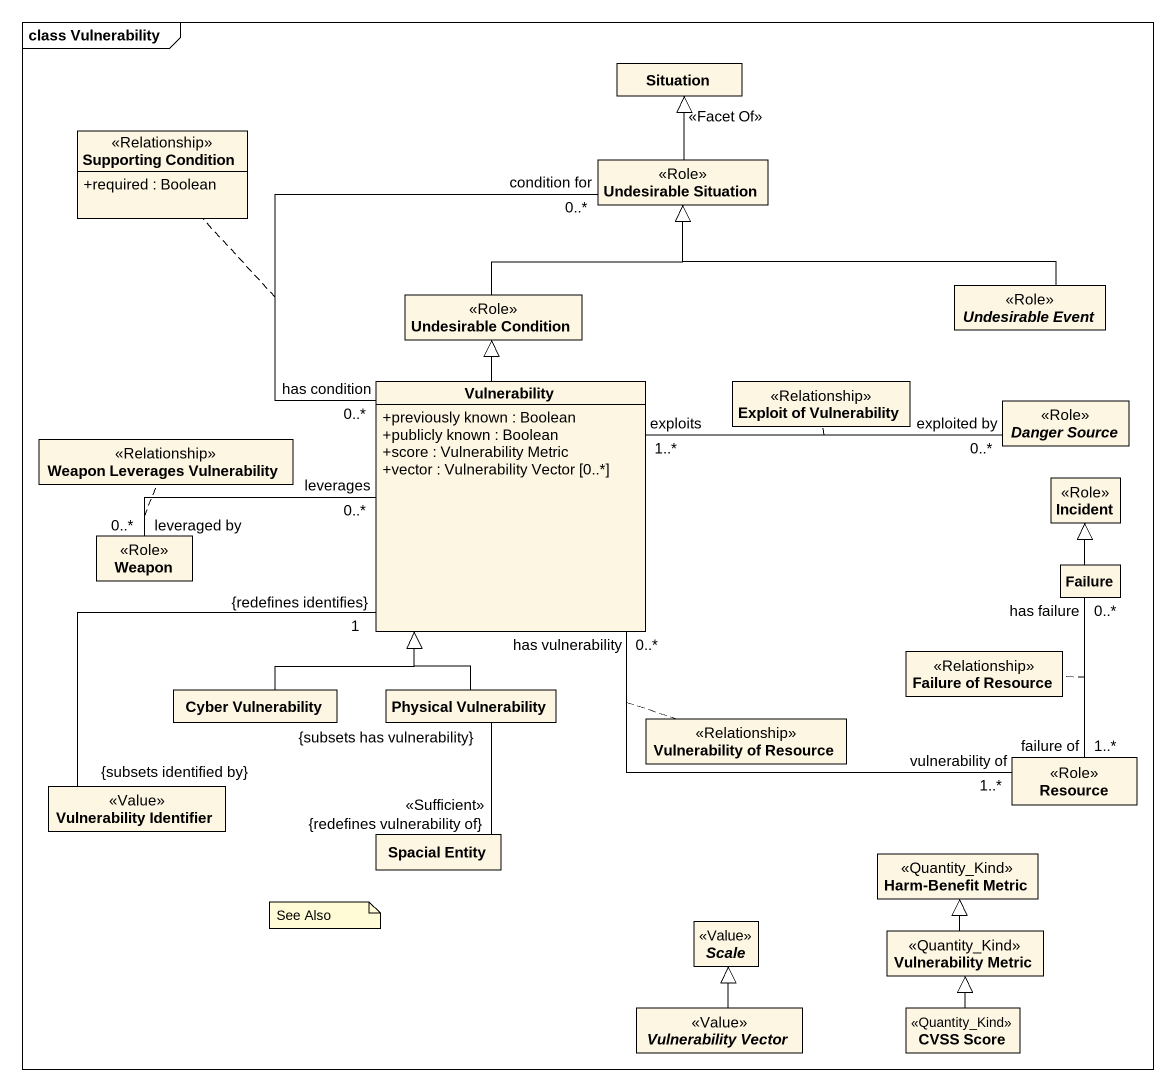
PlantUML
@startuml
mainframe class Vulnerability
hide circle
hide empty members
skinparam classAttributeIconSize 0
class Situation
class "Supporting Condition" as Supporting_Condition <<Relationship>> {
  +required : Boolean
}
class "Undesirable Situation" as Undesirable_Situation <<Role>>
class "Undesirable Condition" as Undesirable_Condition <<Role>>
abstract class "Undesirable Event" as Undesirable_Event <<Role>>
class Vulnerability {
  +previously known : Boolean
  +publicly known : Boolean
  +score : Vulnerability Metric
  +vector : Vulnerability Vector [0..*]
}
class "Exploit of Vulnerability" as Exploit_of_Vulnerability <<Relationship>>
abstract class "Danger Source" as Danger_Source <<Role>>
class "Weapon Leverages Vulnerability" as Weapon_Leverages <<Relationship>>
class Incident <<Role>>
class Weapon <<Role>>
class Failure
class "Failure of Resource" as Failure_of_Resource <<Relationship>>
class "Cyber Vulnerability" as Cyber_Vulnerability
class "Physical Vulnerability" as Physical_Vulnerability
class "Vulnerability of Resource" as Vulnerability_of_Resource <<Relationship>>
class "Vulnerability Identifier" as Vulnerability_Identifier <<Value>>
class Resource <<Role>>
class "Spacial Entity" as Spacial_Entity
class "Harm-Benefit Metric" as Harm_Benefit_Metric <<Quantity_Kind>>
abstract class "Scale" as Scale_ <<Value>>
class "Vulnerability Metric" as Vulnerability_Metric <<Quantity_Kind>>
abstract class "Vulnerability Vector" as Vulnerability_Vector <<Value>>
class "CVSS Score" as CVSS_Score <<Quantity_Kind>>
Undesirable_Situation -up-|> Situation : <<Facet Of>>
Undesirable_Condition -up-|> Undesirable_Situation
Undesirable_Event -left-|> Undesirable_Situation
Vulnerability "has condition\n0..*" -up- "condition for\n0..*" Undesirable_Situation
(Vulnerability, Undesirable_Situation) .. Supporting_Condition
Vulnerability -up-|> Undesirable_Condition
Vulnerability "{redefines identifies}\n1" -- "{subsets identified by}" Vulnerability_Identifier
Vulnerability "has vulnerability\n0..*" -right- "vulnerability of\n1..*" Resource
(Vulnerability, Resource) .. Vulnerability_of_Resource
Danger_Source "exploited by\n0..*" -left- "exploits\n1..*" Vulnerability
(Danger_Source, Vulnerability) .. Exploit_of_Vulnerability
Weapon "leveraged by\n0..*" -right- "leverages\n0..*" Vulnerability
(Weapon, Vulnerability) .. Weapon_Leverages
Failure -up-|> Incident
Cyber_Vulnerability -up-|> Vulnerability
Physical_Vulnerability -up-|> Vulnerability
Resource "failure of\n1..*" -up- "has failure\n0..*" Failure
(Resource, Failure) .. Failure_of_Resource
Spacial_Entity "{redefines vulnerability of}\n<<Sufficient>>" -up- "{subsets has vulnerability}" Physical_Vulnerability
Vulnerability_Metric -up-|> Harm_Benefit_Metric
Vulnerability_Vector -up-|> Scale_
CVSS_Score -up-|> Vulnerability_Metric
note as N1
  See Also
end note
@enduml
